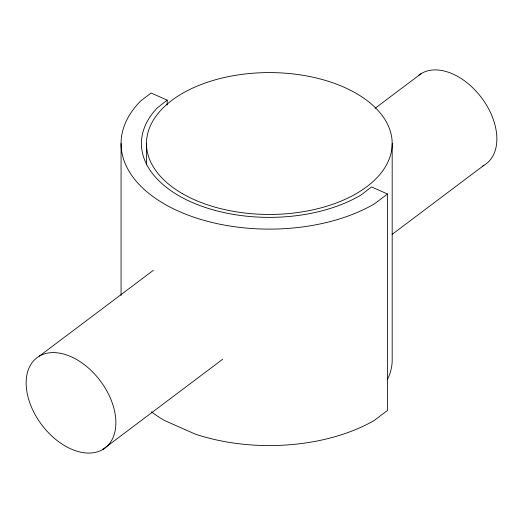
<?xml version="1.0" encoding="UTF-8"?>
<svg xmlns="http://www.w3.org/2000/svg" width="523" height="523" viewBox="0 0 523 523"><rect width="100%" height="100%" fill="white"/><g stroke="black" fill="none" stroke-linecap="round" stroke-linejoin="round"><path stroke-width="0.78" d="M387.51 194L374.161 204.042A148.257 85.595 0 0 1 179.075 211.429A148.257 85.595 0 0 1 140.935 100.723L151.147 93.035L167.177 100.135L157.279 107.901A127.906 73.848 0 0 0 193.536 203.009A127.906 73.848 0 0 0 361.589 194.667L371.48 186.901L387.51 194L387.51 410.45L374.161 420.492A148.257 85.595 0 0 1 195.197 434.097L164.497 420.492A148.257 85.595 0 0 1 151.389 411.836M39.284 356.143L153.324 270.345M375.069 108.313L421.368 73.475M102.717 449.525A56.536 36.623 53 0 0 82.608 363.393A56.536 36.623 53 0 0 27.68 395.591A56.536 36.623 53 0 0 102.717 449.525L222.615 359.314M392.113 234.389L484.056 165.216M392.185 143.518L392.185 359.968A122.853 70.932 0 0 1 387.34 379.691M167.177 100.135L167.177 105.038M146.473 143.518L146.473 164.758M121.068 143.518L121.068 295.443M418.786 75.26A55.634 36.041 53 0 1 483.095 99.854A55.634 36.041 53 0 1 482.683 165.974M182.455 193.673A122.853 70.932 0 0 0 387.994 161.875A122.853 70.932 0 0 0 237.534 75.005A122.853 70.932 0 0 0 182.455 193.673"/></g></svg>
